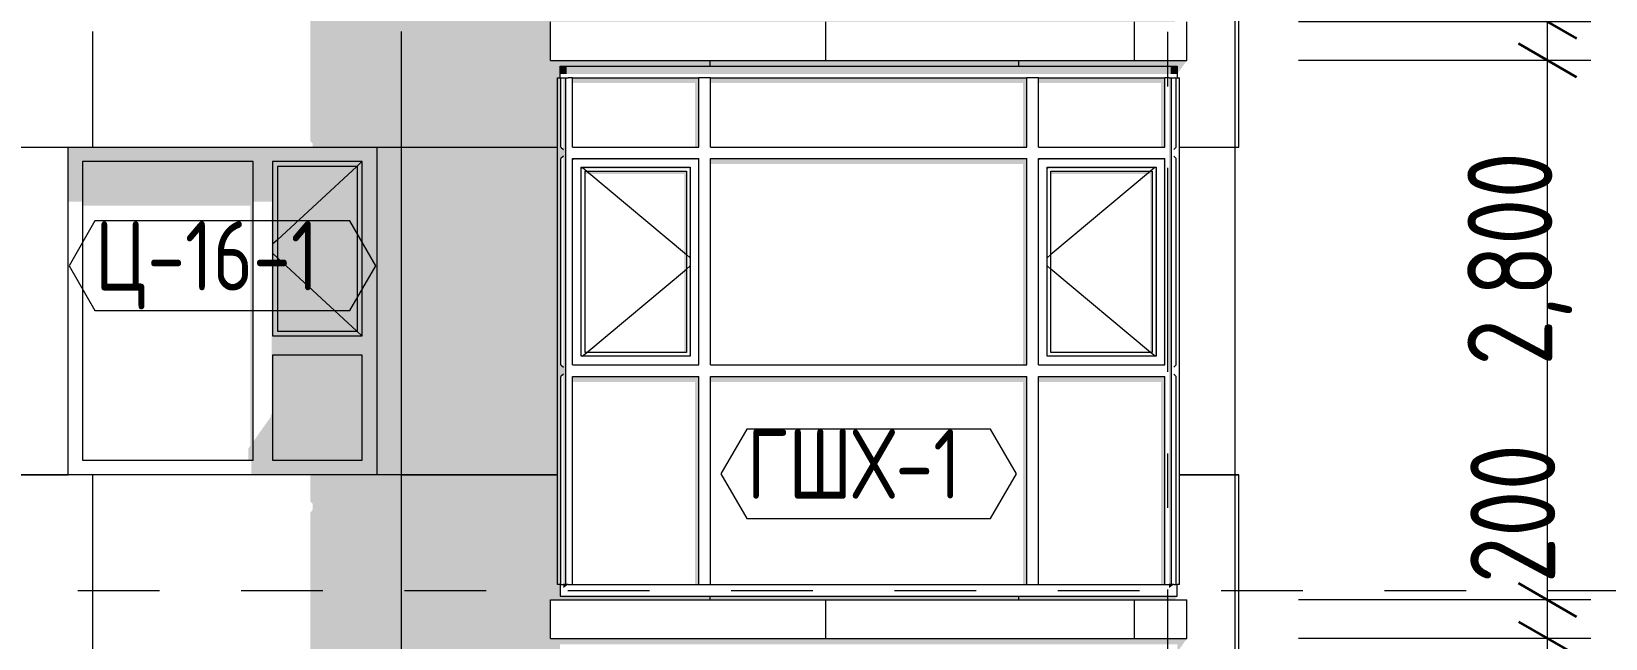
# Model space of a CAD drawing. Header units: millimetres. Extents: x 18162 to 7085488, y 72188 to 247925.
# Drawn here: x 5830619 to 5838779, y 130134 to 133284 of the extents above; entities that cross this region are included whole.
import ezdxf
from ezdxf.enums import TextEntityAlignment as Align

# ---------------------------------------------------------------- set-up
doc = ezdxf.new("R2010")
doc.units = ezdxf.units.MM
doc.header["$MEASUREMENT"] = 0
doc.linetypes.add('Dashed', pattern=[423.333333, 211.666667, -211.666667])
doc.linetypes.add('Double Dashed', pattern=[1093.611073, 529.166651, -211.666656, 141.111112, -211.666656])
for name, color, linetype in [('Archicad Windows', 7, 'Continuous'), ('Finish - Wall', 7, 'Continuous'), ('Structural - Bearing', 7, 'Continuous'), ('Structural - Grid', 7, 'Continuous')]:
    doc.layers.add(name, color=color, linetype=linetype)
doc.styles.add('GENERATED_STYLE_3', font='', dxfattribs={"width": 0.8})
doc.styles.get('GENERATED_STYLE_3').set_extended_font_data('ISOCPEUR MON')
doc.dimstyles.new('GENERATED_STYLE__19', dxfattribs={"dimtxt": 440.00001, "dimasz": 228, "dimexe": 0.18, "dimexo": 31028.935828, "dimgap": 0, "dimtad": 1, "dimdec": 0, "dimzin": 0, "dimdsep": 46, "dimtxsty": 'GENERATED_STYLE_3', "dimblk": 'ARROWHEAD_2', "dimblk1": 'ARROWHEAD_2', "dimblk2": 'ARROWHEAD_2', "dimcen": 0.09, "dimclrd": 13, "dimclre": 13, "dimclrt": 13, "dimadec": 0, "dimazin": 0, "dimtfac": 1, "dimtdec": 4, "dimtmove": 0, "dimatfit": 3, "dimfxl": 1, "dimtolj": 1, "dimtzin": 0, "dimarcsym": 0})
doc.dimstyles.new('GENERATED_STYLE__27', dxfattribs={"dimtxt": 440.00001, "dimasz": 228, "dimexe": 0.18, "dimexo": 1666.115523, "dimgap": 0, "dimtad": 1, "dimdec": 0, "dimzin": 0, "dimdsep": 46, "dimtxsty": 'GENERATED_STYLE_3', "dimblk": 'ARROWHEAD_2', "dimblk1": 'ARROWHEAD_2', "dimblk2": 'ARROWHEAD_2', "dimcen": 0.09, "dimclrd": 13, "dimclre": 13, "dimclrt": 13, "dimadec": 0, "dimazin": 0, "dimtfac": 1, "dimtdec": 4, "dimtmove": 0, "dimatfit": 3, "dimfxl": 1, "dimtolj": 1, "dimtzin": 0, "dimarcsym": 0})

# ---------------------------------------------------------------- blocks, each defined once
blk = doc.blocks.new('*X2320', base_point=(5785635.3, 106384.1))
at = {"layer": 'Structural - Bearing', "color": 8, "linetype": 'Continuous', "lineweight": 13}
for p, q in [((5830935.3, 130284.1), (5830935.3, 129684.1)), ((5832535.3, 130284.1), (5832535.3, 127984.1))]:
    blk.add_line(p, q, dxfattribs=at)
blk = doc.blocks.new('*X2326', base_point=(5785635.3, 106384.1))
at = {"layer": 'Structural - Bearing', "color": 8, "linetype": 'Continuous', "lineweight": 13}
for p, q in [((5830935.3, 133284.1), (5830935.3, 132684.1)), ((5832535.3, 133284.1), (5832535.3, 130984.1)), ((5834135.3, 133134.1), (5834135.3, 133104.1)), ((5835735.3, 133134.1), (5835735.3, 133104.1)), ((5830435.3, 132684.1), (5830808.8, 132684.1)), ((5832408.8, 132684.1), (5832535.3, 132684.1)), ((5832535.3, 132684.1), (5833346.4, 132684.1)), ((5836571.2, 132684.1), (5836835.3, 132684.1)), ((5836835.3, 132684.1), (5836858.8, 132684.1)), ((5830808.8, 130984.1), (5830435.3, 130984.1)), ((5830435.3, 130984.1), (5830808.8, 130984.1)), ((5830935.3, 130984.1), (5830935.3, 130384.1)), ((5832535.3, 130984.1), (5832408.8, 130984.1)), ((5832535.3, 130984.1), (5833346.4, 130984.1)), ((5832535.3, 130984.1), (5832535.3, 130384.1)), ((5833346.4, 130984.1), (5832535.3, 130984.1)), ((5836571.2, 130984.1), (5836835.3, 130984.1)), ((5836835.3, 130984.1), (5836571.2, 130984.1)), ((5836858.8, 130984.1), (5836835.3, 130984.1)), ((5836835.3, 130984.1), (5836858.8, 130984.1)), ((5830935.3, 130384.1), (5830935.3, 130284.1)), ((5832535.3, 130384.1), (5832535.3, 130284.1)), ((5834135.3, 130354.1), (5834135.3, 130334.1)), ((5835735.3, 130354.1), (5835735.3, 130334.1))]:
    blk.add_line(p, q, dxfattribs=at)
blk = doc.blocks.new('*X2328', base_point=(5785635.3, 106384.1))
at = {"layer": 'Structural - Bearing', "color": 7, "linetype": 'Continuous', "lineweight": 9}
for p, q in [((5834735.3, 130334.1), (5834735.3, 130134.1)), ((5836335.3, 130334.1), (5836335.3, 130134.1))]:
    blk.add_line(p, q, dxfattribs=at)
blk = doc.blocks.new('*X2379', base_point=(5785635.3, 106384.1))
at = {"layer": 'Structural - Bearing', "color": 7, "linetype": 'Continuous', "lineweight": 9}
for p, q in [((5834735.3, 133334.1), (5834735.3, 133134.1)), ((5836335.3, 133334.1), (5836335.3, 133134.1))]:
    blk.add_line(p, q, dxfattribs=at)
blk = doc.blocks.new('*X2381', base_point=(5785635.3, 106384.1))
at = {"layer": 'Structural - Bearing', "color": 7, "linetype": 'Continuous', "lineweight": 9}
for p, q in [((5836878.8, 130984.1), (5836858.8, 130984.1)), ((5836858.8, 130984.1), (5836878.8, 130984.1))]:
    blk.add_line(p, q, dxfattribs=at)
blk = doc.blocks.new('*D2607', base_point=(5785635.3, 106384.1))
at = {"color": 12, "linetype": 'Continuous', "lineweight": 35}
for p, q in [((5838328.4, 130220.7), (5838628.4, 130047.5)), ((5838328.4, 127420.7), (5838628.4, 127247.5))]:
    blk.add_line(p, q, dxfattribs=at)
at = {"color": 13, "linetype": 'Continuous', "lineweight": 13}
for p, q in [((5838703.4, 130134.1), (5837187.8, 130134.1)), ((5838478.4, 127334.1), (5838478.4, 130134.1)), ((5838703.4, 127334.1), (5837187.8, 127334.1))]:
    blk.add_line(p, q, dxfattribs=at)
at = {"color": 13, "lineweight": 13, "char_height": 440, "attachment_point": 7, "rotation": 90, "style": 'GENERATED_STYLE_3'}
for s, insert in [('\\A1;{\\pql;\\fISOCPEUR MON|b0|i0|c0|p0;\\W0.800000;2,800}', (5838605.9, 128549.6)), ('\\A1;{\\pql;\\fISOCPEUR MON|b0|i0|c0|p0;\\W0.800000;200}', (5838518.1, 127420.8))]:
    blk.add_mtext(s, dxfattribs=dict(at, insert=insert))
blk = doc.blocks.new('ARROWHEAD_2')
at = {"color": 0, "linetype": 'Continuous', "lineweight": 0}
for p, q in [((-0.378, -0.655), (0.378, 0.655)), ((0, 0), (-1, 0))]:
    blk.add_line(p, q, dxfattribs=at)
blk = doc.blocks.new('*D2608', base_point=(5785635.3, 106384.1))
at = {"color": 12, "linetype": 'Continuous', "lineweight": 35}
for p, q in [((5838328.4, 130420.7), (5838628.4, 130247.5)), ((5838328.4, 130220.7), (5838628.4, 130047.5))]:
    blk.add_line(p, q, dxfattribs=at)
at = {"color": 13, "linetype": 'Continuous', "lineweight": 13}
for p, q in [((5838703.4, 130334.1), (5837187.8, 130334.1)), ((5838478.4, 130134.1), (5838478.4, 130334.1)), ((5838703.4, 130134.1), (5837187.8, 130134.1))]:
    blk.add_line(p, q, dxfattribs=at)
blk = doc.blocks.new('*D2609', base_point=(5785635.3, 106384.1))
at = {"color": 12, "linetype": 'Continuous', "lineweight": 35}
for p, q in [((5838328.4, 133220.7), (5838628.4, 133047.5)), ((5838328.4, 130420.7), (5838628.4, 130247.5))]:
    blk.add_line(p, q, dxfattribs=at)
at = {"color": 13, "linetype": 'Continuous', "lineweight": 13}
for p, q in [((5838703.4, 133134.1), (5837187.8, 133134.1)), ((5838478.4, 130334.1), (5838478.4, 133134.1)), ((5838703.4, 130334.1), (5837187.8, 130334.1))]:
    blk.add_line(p, q, dxfattribs=at)
at = {"color": 13, "lineweight": 13, "char_height": 440, "attachment_point": 7, "rotation": 90, "style": 'GENERATED_STYLE_3'}
for s, insert in [('\\A1;{\\pql;\\fISOCPEUR MON|b0|i0|c0|p0;\\W0.800000;2,800}', (5838605.9, 131549.6)), ('\\A1;{\\pql;\\fISOCPEUR MON|b0|i0|c0|p0;\\W0.800000;200}', (5838518.1, 130420.8))]:
    blk.add_mtext(s, dxfattribs=dict(at, insert=insert))
blk = doc.blocks.new('*D2610', base_point=(5785635.3, 106384.1))
at = {"color": 12, "linetype": 'Continuous', "lineweight": 35}
for p, q in [((5838328.4, 133420.7), (5838628.4, 133247.5)), ((5838328.4, 133220.7), (5838628.4, 133047.5))]:
    blk.add_line(p, q, dxfattribs=at)
at = {"color": 13, "linetype": 'Continuous', "lineweight": 13}
for p, q in [((5838703.4, 133334.1), (5837187.8, 133334.1)), ((5838478.4, 133134.1), (5838478.4, 133334.1)), ((5838703.4, 133134.1), (5837187.8, 133134.1))]:
    blk.add_line(p, q, dxfattribs=at)
blk = doc.blocks.new('*D2611', base_point=(5785635.3, 106384.1))
at = {"color": 12, "linetype": 'Continuous', "lineweight": 35}
for p, q in [((5838328.4, 136220.7), (5838628.4, 136047.5)), ((5838328.4, 133420.7), (5838628.4, 133247.5))]:
    blk.add_line(p, q, dxfattribs=at)
at = {"color": 13, "linetype": 'Continuous', "lineweight": 13}
for p, q in [((5838703.4, 136134.1), (5837187.8, 136134.1)), ((5838478.4, 133334.1), (5838478.4, 136134.1)), ((5838703.4, 133334.1), (5837187.8, 133334.1))]:
    blk.add_line(p, q, dxfattribs=at)
at = {"color": 13, "lineweight": 13, "char_height": 440, "attachment_point": 7, "rotation": 90, "style": 'GENERATED_STYLE_3'}
for s, insert in [('\\A1;{\\pql;\\fISOCPEUR MON|b0|i0|c0|p0;\\W0.800000;2,800}', (5838605.9, 134549.6)), ('\\A1;{\\pql;\\fISOCPEUR MON|b0|i0|c0|p0;\\W0.800000;200}', (5838518.1, 133420.8))]:
    blk.add_mtext(s, dxfattribs=dict(at, insert=insert))
blk = doc.blocks.new('*D2629', base_point=(5785635.3, 106384.1))
at = {"color": 12, "linetype": 'Continuous', "lineweight": 35}
for p, q in [((5839537.7, 145220.7), (5839837.7, 145047.5)), ((5839537.7, 112420.7), (5839837.7, 112247.5))]:
    blk.add_line(p, q, dxfattribs=at)
at = {"color": 13, "linetype": 'Continuous', "lineweight": 13}
for p, q in [((5839912.7, 145134.1), (5838644.5, 145134.1)), ((5839687.7, 112334.1), (5839687.7, 145134.1)), ((5839912.7, 112334.1), (5838644.5, 112334.1))]:
    blk.add_line(p, q, dxfattribs=at)
at = {"color": 13, "lineweight": 13, "char_height": 440, "attachment_point": 7, "rotation": 90, "style": 'GENERATED_STYLE_3'}
for s, insert in [('\\A1;{\\pql;\\fISOCPEUR MON|b0|i0|c0|p0;\\W0.800000;200}', (5839727.4, 144309.7)), ('\\A1;{\\pql;\\fISOCPEUR MON|b0|i0|c0|p0;\\W0.800000;32,800}', (5839815.2, 127689))]:
    blk.add_mtext(s, dxfattribs=dict(at, insert=insert))
blk = doc.blocks.new('Label_149_3', base_point=(5831608.8, 131834.1))
at = {"color": 13, "linetype": 'Continuous', "lineweight": 13, "flags": 128}
blk.add_lwpolyline([(5830813.7, 132068.3), (5830947.8, 131836.1), (5832269.9, 131836.1), (5832404, 132068.3), (5832269.9, 132300.6), (5830947.8, 132300.6)], close=True, dxfattribs=at)
at = {"color": 13, "lineweight": 13, "insert": (5830947.8, 132299.9), "char_height": 360, "attachment_point": 1, "style": 'GENERATED_STYLE_3'}
blk.add_mtext('\\A1;{\\pql;\\pt0,253000;\\fISOCPEUR MON|b0|i0|c0|p0;\\W0.800000;Ц-16-1\\fISOCPEUR MON|b0|i0|c0|p0;\\W0.800000;\\A1{\\H.66x;\\S^  ;}\\fISOCPEUR MON|b0|i0|c0|p0;\\W0.800000;\\fISOCPEUR MON|b0|i0|c0|p0;\\W0.800000;\\A1{\\H.66x;\\S^  ;}\\fISOCPEUR MON|b0|i0|c0|p0;\\W0.800000; \\fISOCPEUR MON|b0|i0|c0|p0;\\W0.800000;\\fISOCPEUR MON|b0|i0|c0|p0;\\W0.800000;\\fISOCPEUR MON|b0|i0|c0|p0;\\W0.800000;\\fISOCPEUR MON|b0|i0|c0|p0;\\W0.800000;\\fISOCPEUR MON|b0|i0|c0|p0;\\W0.800000;\\fISOCPEUR MON|b0|i0|c0|p0;\\W0.800000;\\fISOCPEUR MON|b0|i0|c0|p0;\\W0.800000;\\fISOCPEUR MON|b0|i0|c0|p0;\\W0.800000;\\fISOCPEUR MON|b0|i0|c0|p0;\\W0.800000;\\fISOCPEUR MON|b0|i0|c0|p0;\\W0.800000;\\fISOCPEUR MON|b0|i0|c0|p0;\\W0.800000;\\fISOCPEUR MON|b0|i0|c0|p0;\\W0.800000;\\fISOCPEUR MON|b0|i0|c0|p0;\\W0.800000;\\fISOCPEUR MON|b0|i0|c0|p0;\\W0.800000;\\fISOCPEUR MON|b0|i0|c0|p0;\\W0.800000;\\fISOCPEUR MON|b0|i0|c0|p0;\\W0.800000;\\fISOCPEUR MON|b0|i0|c0|p0;\\W0.800000;\\fISOCPEUR MON|b0|i0|c0|p0;\\W0.800000;\\fISOCPEUR MON|b0|i0|c0|p0;\\W0.800000;\\fISOCPEUR MON|b0|i0|c0|p0;\\W0.800000;\\fISOCPEUR MON|b0|i0|c0|p0;\\W0.800000;\\fISOCPEUR MON|b0|i0|c0|p0;\\W0.800000;\\fISOCPEUR MON|b0|i0|c0|p0;\\W0.800000;\\fISOCPEUR MON|b0|i0|c0|p0;\\W0.800000;\\fISOCPEUR MON|b0|i0|c0|p0;\\W0.800000;\\fISOCPEUR MON|b0|i0|c0|p0;\\W0.800000;\\fISOCPEUR MON|b0|i0|c0|p0;\\W0.800000;\\fISOCPEUR MON|b0|i0|c0|p0;\\W0.800000;\\fISOCPEUR MON|b0|i0|c0|p0;\\W0.800000;\\fISOCPEUR MON|b0|i0|c0|p0;\\W0.800000;\\fISOCPEUR MON|b0|i0|c0|p0;\\W0.800000;\\fISOCPEUR MON|b0|i0|c0|p0;\\W0.800000;\\fISOCPEUR MON|b0|i0|c0|p0;\\W0.800000;\\fISOCPEUR MON|b0|i0|c0|p0;\\W0.800000;\\fISOCPEUR MON|b0|i0|c0|p0;\\W0.800000;\\fISOCPEUR MON|b0|i0|c0|p0;\\W0.800000;\\fISOCPEUR MON|b0|i0|c0|p0;\\W0.800000;\\fISOCPEUR MON|b0|i0|c0|p0;\\W0.800000;\\fISOCPEUR MON|b0|i0|c0|p0;\\W0.800000;\\fISOCPEUR MON|b0|i0|c0|p0;\\W0.800000;\\fISOCPEUR MON|b0|i0|c0|p0;\\W0.800000;\\fISOCPEUR MON|b0|i0|c0|p0;\\W0.800000;\\fISOCPEUR MON|b0|i0|c0|p0;\\W0.800000;}', dxfattribs=at)
blk = doc.blocks.new('Label_224_3', base_point=(5834958.8, 130754.1))
at = {"color": 13, "linetype": 'Continuous', "lineweight": 13, "flags": 128}
blk.add_lwpolyline([(5834192.4, 130988.3), (5834326.5, 130756.1), (5835591.1, 130756.1), (5835725.2, 130988.3), (5835591.1, 131220.6), (5834326.5, 131220.6)], close=True, dxfattribs=at)
at = {"color": 13, "lineweight": 13, "insert": (5834326.5, 131219.9), "char_height": 360, "attachment_point": 1, "style": 'GENERATED_STYLE_3'}
blk.add_mtext('\\A1;{\\pql;\\pt0,253000;\\fISOCPEUR MON|b0|i0|c0|p0;\\W0.800000;ГШХ-1\\fISOCPEUR MON|b0|i0|c0|p0;\\W0.800000;\\A1{\\H.66x;\\S^  ;}\\fISOCPEUR MON|b0|i0|c0|p0;\\W0.800000;\\fISOCPEUR MON|b0|i0|c0|p0;\\W0.800000;\\A1{\\H.66x;\\S^  ;}\\fISOCPEUR MON|b0|i0|c0|p0;\\W0.800000; \\fISOCPEUR MON|b0|i0|c0|p0;\\W0.800000;\\fISOCPEUR MON|b0|i0|c0|p0;\\W0.800000;\\fISOCPEUR MON|b0|i0|c0|p0;\\W0.800000;\\fISOCPEUR MON|b0|i0|c0|p0;\\W0.800000;\\fISOCPEUR MON|b0|i0|c0|p0;\\W0.800000;\\fISOCPEUR MON|b0|i0|c0|p0;\\W0.800000;\\fISOCPEUR MON|b0|i0|c0|p0;\\W0.800000;\\fISOCPEUR MON|b0|i0|c0|p0;\\W0.800000;\\fISOCPEUR MON|b0|i0|c0|p0;\\W0.800000;\\fISOCPEUR MON|b0|i0|c0|p0;\\W0.800000;\\fISOCPEUR MON|b0|i0|c0|p0;\\W0.800000;\\fISOCPEUR MON|b0|i0|c0|p0;\\W0.800000;\\fISOCPEUR MON|b0|i0|c0|p0;\\W0.800000;\\fISOCPEUR MON|b0|i0|c0|p0;\\W0.800000;\\fISOCPEUR MON|b0|i0|c0|p0;\\W0.800000;\\fISOCPEUR MON|b0|i0|c0|p0;\\W0.800000;\\fISOCPEUR MON|b0|i0|c0|p0;\\W0.800000;\\fISOCPEUR MON|b0|i0|c0|p0;\\W0.800000;\\fISOCPEUR MON|b0|i0|c0|p0;\\W0.800000;\\fISOCPEUR MON|b0|i0|c0|p0;\\W0.800000;\\fISOCPEUR MON|b0|i0|c0|p0;\\W0.800000;\\fISOCPEUR MON|b0|i0|c0|p0;\\W0.800000;\\fISOCPEUR MON|b0|i0|c0|p0;\\W0.800000;\\fISOCPEUR MON|b0|i0|c0|p0;\\W0.800000;\\fISOCPEUR MON|b0|i0|c0|p0;\\W0.800000;\\fISOCPEUR MON|b0|i0|c0|p0;\\W0.800000;\\fISOCPEUR MON|b0|i0|c0|p0;\\W0.800000;\\fISOCPEUR MON|b0|i0|c0|p0;\\W0.800000;\\fISOCPEUR MON|b0|i0|c0|p0;\\W0.800000;\\fISOCPEUR MON|b0|i0|c0|p0;\\W0.800000;\\fISOCPEUR MON|b0|i0|c0|p0;\\W0.800000;\\fISOCPEUR MON|b0|i0|c0|p0;\\W0.800000;\\fISOCPEUR MON|b0|i0|c0|p0;\\W0.800000;\\fISOCPEUR MON|b0|i0|c0|p0;\\W0.800000;\\fISOCPEUR MON|b0|i0|c0|p0;\\W0.800000;\\fISOCPEUR MON|b0|i0|c0|p0;\\W0.800000;\\fISOCPEUR MON|b0|i0|c0|p0;\\W0.800000;\\fISOCPEUR MON|b0|i0|c0|p0;\\W0.800000;\\fISOCPEUR MON|b0|i0|c0|p0;\\W0.800000;\\fISOCPEUR MON|b0|i0|c0|p0;\\W0.800000;\\fISOCPEUR MON|b0|i0|c0|p0;\\W0.800000;\\fISOCPEUR MON|b0|i0|c0|p0;\\W0.800000;\\fISOCPEUR MON|b0|i0|c0|p0;\\W0.800000;}', dxfattribs=at)
blk = doc.blocks.new('Standard grid marker[379]_3', base_point=(5836508.8, 166384.1))
at = {"layer": 'Structural - Grid', "color": 13, "linetype": 'Double Dashed', "lineweight": 13, "ltscale": 2}
blk.add_line((5836508.8, 165384.1), (5836508.8, 100884.1), dxfattribs=at)
at = {"layer": 'Structural - Grid', "color": 13, "lineweight": 13, "style": 'GENERATED_STYLE_3'}
blk.add_attdef('AC_MarkerText_1', text='', height=500, rotation=360, dxfattribs=at).set_placement((5836508.8, 99534.1), align=Align.TOP_CENTER)

msp = doc.modelspace()

# ---------------------------------------------------------------- hatches: boundary and pattern name
at = {"layer": 'Archicad Windows', "linetype": 'Continuous', "lineweight": 0}
for points in [[(5831768.8, 132609.1), (5831868.8, 132609.1), (5832333.8, 132609.1), (5832408.8, 132609.1), (5832408.8, 132684.1), (5830808.8, 132684.1), (5830808.8, 132609.1), (5830883.8, 132609.1)], [(5830808.8, 132401.2), (5830883.8, 132401.2), (5830883.8, 132609.1), (5830808.8, 132609.1)], [(5831768.8, 132609.1), (5830883.8, 132609.1), (5830883.8, 132380), (5831753.8, 132380), (5831753.8, 131135), (5831743.8, 131120.8), (5831743.8, 131059.1), (5831768.8, 131059.1)], [(5831768.8, 132401.2), (5831868.8, 132401.2), (5831868.8, 132609.1), (5831768.8, 132609.1)], [(5832333.8, 132609.1), (5831868.8, 132609.1), (5831868.8, 132584.1), (5831893.8, 132584.1), (5832308.8, 132584.1), (5832333.8, 132584.1)], [(5832333.8, 131704.1), (5832333.8, 131604.1), (5832333.8, 131059.1), (5832408.8, 131059.1), (5832408.8, 132609.1), (5832333.8, 132609.1)], [(5831893.8, 132584.1), (5831868.8, 132584.1), (5831868.8, 131729.1), (5831893.8, 131729.1)], [(5832308.8, 131729.1), (5832308.8, 132584.1), (5831893.8, 132584.1), (5831893.8, 131729.1)], [(5832308.8, 131729.1), (5832333.8, 131729.1), (5832333.8, 132584.1), (5832308.8, 132584.1)], [(5831768.8, 131059.1), (5831868.8, 131059.1), (5831868.8, 132379.8), (5831863.8, 132372.7), (5831863.8, 131299.8), (5831858.8, 131292.7), (5831858.8, 131283.5), (5831768.8, 131156.2)], [(5831893.8, 131729.1), (5831868.8, 131729.1), (5831868.8, 131704.1), (5832333.8, 131704.1), (5832333.8, 131729.1), (5832308.8, 131729.1)], [(5832333.8, 131604.1), (5832333.8, 131704.1), (5831868.8, 131704.1), (5831868.8, 131604.1)], [(5832333.8, 131059.1), (5832333.8, 131604.1), (5831868.8, 131604.1), (5831868.8, 131059.1)], [(5832408.8, 131059.1), (5831758.8, 131059.1), (5831758.8, 130984.1), (5832408.8, 130984.1)]]:
    msp.add_hatch(color=49, dxfattribs=at).paths.add_polyline_path(points)
at = {"layer": 'Finish - Wall', "linetype": 'Continuous', "lineweight": 0}
for points in [[(5833358.8, 133063.4), (5833393.8, 133063.4), (5833393.8, 133104.1), (5833358.8, 133104.1)], [(5833393.8, 133104.1), (5833393.8, 133063.4), (5834108.8, 133063.4), (5834108.8, 133104.1)], [(5834108.8, 133104.1), (5834108.8, 133063.4), (5835808.8, 133063.4), (5835808.8, 133104.1)], [(5835808.8, 133063.4), (5836523.8, 133063.4), (5836523.8, 133104.1), (5835808.8, 133104.1)], [(5836558.8, 133104.1), (5836523.8, 133104.1), (5836523.8, 133063.4), (5836558.8, 133063.4)], [(5833363.8, 133044.1), (5833346.4, 133044.1), (5833346.4, 132654.1), (5833388.8, 132654.1), (5833388.8, 133044.1), (5833376.4, 133044.1), (5833376.4, 132671.5), (5833363.8, 132684.1)], [(5833423.8, 133044.1), (5833423.8, 133015.8), (5834058.8, 133015.8), (5834058.8, 132684.1), (5834078.8, 132684.1), (5834078.8, 133044.1)], [(5834138.8, 133044.1), (5834138.8, 133015.8), (5835758.8, 133015.8), (5835758.8, 132684.1), (5835778.8, 132684.1), (5835778.8, 133044.1)], [(5836493.8, 133044.1), (5835838.8, 133044.1), (5835838.8, 133015.8), (5836473.8, 133015.8), (5836473.8, 132684.1), (5836493.8, 132684.1)], [(5836516.4, 132654.1), (5836528.8, 132654.1), (5836528.8, 133044.1), (5836516.4, 133044.1)], [(5836553.8, 133037), (5836558.8, 133044.1), (5836553.8, 133044.1)], [(5834078.8, 132624.1), (5833423.8, 132624.1), (5833430.9, 132617), (5834071.8, 132617)], [(5833430.9, 132617), (5833423.8, 132624.1), (5833423.8, 132617)], [(5834071.8, 132617), (5834073.8, 132617), (5834073.8, 131559.1), (5834078.8, 131554.1), (5834078.8, 132624.1)], [(5835778.8, 132624.1), (5834138.8, 132624.1), (5834138.8, 132595.8), (5835758.8, 132595.8), (5835758.8, 131554.1), (5835778.8, 131554.1)], [(5836493.8, 132624.1), (5835838.8, 132624.1), (5835845.9, 132617), (5836486.8, 132617)], [(5835838.8, 132624.1), (5835838.8, 132617), (5835845.9, 132617)], [(5836486.8, 132617), (5836488.8, 132617), (5836488.8, 131559.1), (5836493.8, 131554.1), (5836493.8, 132624.1)], [(5836516.4, 131524.1), (5836528.8, 131524.1), (5836528.8, 132654.1), (5836516.4, 132654.1)], [(5836541.2, 132671.5), (5836547.5, 132675.2), (5836553.8, 132684.1)], [(5833475.9, 132572), (5833468.8, 132579.1), (5833468.8, 132572)], [(5833468.8, 132579.1), (5833475.9, 132572), (5834026.8, 132572), (5834033.8, 132579.1)], [(5833488.8, 132544.9), (5834003.8, 132544.9), (5834003.8, 131619.1), (5834013.8, 131619.1), (5834013.8, 132559.1), (5833488.8, 132559.1)], [(5834033.8, 132579.1), (5834026.8, 132572), (5834028.8, 132572), (5834028.8, 131604.1), (5834033.8, 131599.1)], [(5835890.9, 132572), (5835883.8, 132579.1), (5835883.8, 132572)], [(5835883.8, 132579.1), (5835890.9, 132572), (5836441.8, 132572), (5836448.8, 132579.1)], [(5836428.8, 132559.1), (5835903.8, 132559.1), (5835903.8, 132544.9), (5836418.8, 132544.9), (5836418.8, 131619.1), (5836428.8, 131619.1)], [(5836441.8, 132572), (5836443.8, 132572), (5836443.8, 131604.1), (5836448.8, 131599.1), (5836448.8, 132579.1)], [(5834028.8, 131599.1), (5834033.8, 131599.1), (5834028.8, 131604.1)], [(5834073.8, 131554.1), (5834078.8, 131554.1), (5834073.8, 131559.1)], [(5836443.8, 131599.1), (5836448.8, 131599.1), (5836443.8, 131604.1)], [(5836488.8, 131554.1), (5836493.8, 131554.1), (5836488.8, 131559.1)], [(5836553.8, 131554.1), (5836541.2, 131541.5), (5836547.5, 131545.2)], [(5833346.4, 130414.1), (5833363.8, 130414.1), (5833363.8, 131494.1), (5833376.4, 131506.6), (5833376.4, 130414.1), (5833388.8, 130414.1), (5833388.8, 131524.1), (5833346.4, 131524.1)], [(5833423.8, 131494.1), (5833423.8, 131465.8), (5834058.8, 131465.8), (5834058.8, 130414.1), (5834078.8, 130414.1), (5834078.8, 131494.1)], [(5835778.8, 131494.1), (5834138.8, 131494.1), (5834138.8, 131465.8), (5835758.8, 131465.8), (5835758.8, 130414.1), (5835778.8, 130414.1)], [(5835838.8, 131465.8), (5836473.8, 131465.8), (5836473.8, 130414.1), (5836493.8, 130414.1), (5836493.8, 131494.1), (5835838.8, 131494.1)], [(5836516.4, 130414.1), (5836528.8, 130414.1), (5836528.8, 131524.1), (5836516.4, 131524.1)], [(5833376.4, 130396.5), (5833393.8, 130408.8), (5833393.8, 130414.1), (5833376.4, 130414.1)], [(5833401.2, 130414.1), (5833393.8, 130414.1), (5833393.8, 130408.8)], [(5836516.4, 130396.5), (5836523.8, 130401.7), (5836523.8, 130414.1), (5836516.4, 130414.1)], [(5836541.2, 130414.1), (5836523.8, 130414.1), (5836523.8, 130401.7)]]:
    msp.add_hatch(color=49, dxfattribs=at).paths.add_polyline_path(points)
h = msp.add_hatch(color=49, dxfattribs=at)
h.paths.add_polyline_path([(5833346.4, 132654.1), (5833346.4, 131524.1), (5833388.8, 131524.1), (5833388.8, 132654.1)])
h.paths.add_polyline_path([(5833376.4, 131541.5), (5833363.8, 131554.1), (5833363.8, 132624.1), (5833376.4, 132636.6)], flags=0)
at = {"layer": 'Structural - Bearing', "linetype": 'Continuous', "lineweight": 0}
for points in [[(5832063.8, 133785.6), (5832063.8, 133284.1), (5833308.8, 133284.1), (5833308.8, 133334.1), (5836544.7, 133334.1), (5836558.8, 133354.1), (5833358.8, 133354.1), (5833358.8, 133414.1), (5833346.4, 133414.1), (5833346.4, 136044.1), (5833358.8, 136044.1), (5833358.8, 136104.1), (5836558.8, 136104.1), (5836558.8, 136063.4), (5836608.8, 136134.1), (5833308.8, 136134.1), (5833308.8, 136284.1), (5832063.8, 136284.1), (5832063.8, 135715.6), (5832076.4, 135703), (5832076.4, 135684.1), (5832408.8, 135684.1), (5832408.8, 133984.1), (5832063.8, 133984.1), (5832063.8, 133845.6), (5832076.4, 133833), (5832076.4, 133803.4)], [(5832063.8, 130984.1), (5832063.8, 130845.6), (5832076.4, 130833), (5832076.4, 130803.4), (5832063.8, 130785.6), (5832063.8, 130284.1), (5833308.8, 130284.1), (5833308.8, 130334.1), (5836544.7, 130334.1), (5836558.8, 130354.1), (5833358.8, 130354.1), (5833358.8, 130414.1), (5833346.4, 130414.1), (5833346.4, 133044.1), (5833358.8, 133044.1), (5833358.8, 133104.1), (5836558.8, 133104.1), (5836558.8, 133063.4), (5836608.8, 133134.1), (5833308.8, 133134.1), (5833308.8, 133284.1), (5832063.8, 133284.1), (5832063.8, 132715.6), (5832076.4, 132703), (5832076.4, 132684.1), (5832408.8, 132684.1), (5832408.8, 130984.1)], [(5832063.8, 127984.1), (5832063.8, 127845.6), (5832076.4, 127833), (5832076.4, 127803.4), (5832063.8, 127785.6), (5832063.8, 127284.1), (5833308.8, 127284.1), (5833308.8, 127334.1), (5836544.7, 127334.1), (5836558.8, 127354.1), (5833358.8, 127354.1), (5833358.8, 127414.1), (5833346.4, 127414.1), (5833346.4, 130044.1), (5833358.8, 130044.1), (5833358.8, 130104.1), (5836558.8, 130104.1), (5836558.8, 130063.4), (5836608.8, 130134.1), (5833308.8, 130134.1), (5833308.8, 130284.1), (5832063.8, 130284.1), (5832063.8, 129715.6), (5832076.4, 129703), (5832076.4, 129684.1), (5832408.8, 129684.1), (5832408.8, 127984.1)]]:
    msp.add_hatch(color=49, dxfattribs=at).paths.add_polyline_path(points)

# ---------------------------------------------------------------- linework, layer by layer
at = {"color": 8, "linetype": 'Dashed', "lineweight": 13, "ltscale": 2}
msp.add_line((5800379.4, 130384.1), (5841359.8, 130384.1), dxfattribs=at)
at = {"layer": 'Archicad Windows', "color": 7, "linetype": 'Continuous', "lineweight": 13}
for p, q in [((5830808.8, 130984.1), (5830808.8, 132684.1)), ((5830808.8, 132684.1), (5832408.8, 132684.1)), ((5832408.8, 132684.1), (5832408.8, 130984.1)), ((5832408.8, 130984.1), (5830808.8, 130984.1))]:
    msp.add_line(p, q, dxfattribs=at)
at = {"layer": 'Archicad Windows', "color": 7, "linetype": 'Continuous', "lineweight": 9}
for p, q in [((5830883.8, 132609.1), (5830883.8, 131059.1)), ((5831768.8, 132609.1), (5830883.8, 132609.1)), ((5831768.8, 131059.1), (5831768.8, 132609.1)), ((5831868.8, 132609.1), (5831868.8, 131704.1)), ((5832333.8, 132609.1), (5831868.8, 132609.1)), ((5832331.9, 132609.1), (5832304.9, 132584.1)), ((5832333.8, 131704.1), (5832333.8, 132609.1)), ((5831893.8, 132584.1), (5831893.8, 131729.1)), ((5832308.8, 132584.1), (5831893.8, 132584.1)), ((5832304.9, 132584.1), (5831893.8, 132202.9)), ((5832308.8, 131729.1), (5832308.8, 132584.1)), ((5831893.8, 132202.9), (5831868.8, 132179.7)), ((5831893.8, 132110.2), (5831868.8, 132133.4)), ((5832304.9, 131729.1), (5831893.8, 132110.2)), ((5831893.8, 131729.1), (5832308.8, 131729.1)), ((5832331.9, 131704.1), (5832304.9, 131729.1)), ((5831868.8, 131704.1), (5832333.8, 131704.1)), ((5831868.8, 131604.1), (5831868.8, 131059.1)), ((5832333.8, 131604.1), (5831868.8, 131604.1)), ((5832333.8, 131059.1), (5832333.8, 131604.1)), ((5830883.8, 131059.1), (5831768.8, 131059.1)), ((5831868.8, 131059.1), (5832333.8, 131059.1))]:
    msp.add_line(p, q, dxfattribs=at)
at = {"layer": 'Finish - Wall', "color": 7, "linetype": 'Continuous', "lineweight": 9}
for p, q in [((5833358.8, 133044.1), (5833358.8, 133104.1)), ((5833358.8, 133104.1), (5833393.8, 133104.1)), ((5833393.8, 133104.1), (5834108.8, 133104.1)), ((5834108.8, 133104.1), (5835808.8, 133104.1)), ((5835808.8, 133104.1), (5836523.8, 133104.1)), ((5836523.8, 133104.1), (5836558.8, 133104.1)), ((5836558.8, 133104.1), (5836558.8, 133044.1)), ((5833346.4, 133044.1), (5833358.8, 133044.1)), ((5833346.4, 132654.1), (5833346.4, 133044.1)), ((5833358.8, 133044.1), (5833363.8, 133044.1)), ((5833363.8, 133044.1), (5833376.4, 133044.1)), ((5833363.8, 132684.1), (5833363.8, 133044.1)), ((5833376.4, 133044.1), (5833388.8, 133044.1)), ((5833388.8, 133044.1), (5833401.2, 133044.1)), ((5833388.8, 132654.1), (5833388.8, 133044.1)), ((5833423.8, 133044.1), (5833401.2, 133044.1)), ((5833423.8, 133044.1), (5834078.8, 133044.1)), ((5833423.8, 132684.1), (5833423.8, 133044.1)), ((5834138.8, 133044.1), (5834078.8, 133044.1)), ((5834078.8, 132684.1), (5834078.8, 133044.1)), ((5834138.8, 133044.1), (5835778.8, 133044.1)), ((5834138.8, 132684.1), (5834138.8, 133044.1)), ((5835838.8, 133044.1), (5835778.8, 133044.1)), ((5835778.8, 132684.1), (5835778.8, 133044.1)), ((5835838.8, 133044.1), (5836493.8, 133044.1)), ((5835838.8, 132684.1), (5835838.8, 133044.1)), ((5836516.4, 133044.1), (5836493.8, 133044.1)), ((5836493.8, 132684.1), (5836493.8, 133044.1)), ((5836516.4, 133044.1), (5836528.8, 133044.1)), ((5836528.8, 133044.1), (5836541.2, 133044.1)), ((5836528.8, 132654.1), (5836528.8, 133044.1)), ((5836541.2, 133044.1), (5836553.8, 133044.1)), ((5836553.8, 133044.1), (5836558.8, 133044.1)), ((5836553.8, 132684.1), (5836553.8, 133044.1)), ((5836558.8, 133044.1), (5836571.2, 133044.1)), ((5836571.2, 132654.1), (5836571.2, 133044.1)), ((5833346.4, 131524.1), (5833346.4, 132654.1)), ((5833363.8, 132684.1), (5833376.4, 132671.5)), ((5833376.4, 132636.6), (5833363.8, 132624.1)), ((5833363.8, 131554.1), (5833363.8, 132624.1)), ((5833388.8, 131524.1), (5833388.8, 132654.1)), ((5833423.8, 132684.1), (5834078.8, 132684.1)), ((5833423.8, 131554.1), (5833423.8, 132624.1)), ((5833423.8, 132624.1), (5834078.8, 132624.1)), ((5834078.8, 131554.1), (5834078.8, 132624.1)), ((5834138.8, 132684.1), (5835778.8, 132684.1)), ((5834138.8, 131554.1), (5834138.8, 132624.1)), ((5834138.8, 132624.1), (5835778.8, 132624.1)), ((5835778.8, 131554.1), (5835778.8, 132624.1)), ((5835838.8, 132684.1), (5836493.8, 132684.1)), ((5835838.8, 131554.1), (5835838.8, 132624.1)), ((5835838.8, 132624.1), (5836493.8, 132624.1)), ((5836493.8, 131554.1), (5836493.8, 132624.1)), ((5836528.8, 131524.1), (5836528.8, 132654.1)), ((5836541.2, 132671.5), (5836553.8, 132684.1)), ((5836553.8, 132624.1), (5836541.2, 132636.6)), ((5836553.8, 131554.1), (5836553.8, 132624.1)), ((5836571.2, 131524.1), (5836571.2, 132654.1)), ((5833468.8, 131599.1), (5833468.8, 132579.1)), ((5833468.8, 132579.1), (5834033.8, 132579.1)), ((5833473.7, 132579.1), (5833497.6, 132559.1)), ((5833488.8, 132559.1), (5834013.8, 132559.1)), ((5833488.8, 131619.1), (5833488.8, 132559.1)), ((5833497.6, 132559.1), (5834013.8, 132126.7)), ((5834013.8, 132559.1), (5834013.8, 131619.1)), ((5834033.8, 132579.1), (5834033.8, 131599.1)), ((5835883.8, 131599.1), (5835883.8, 132579.1)), ((5835883.8, 132579.1), (5836448.8, 132579.1)), ((5835903.8, 132559.1), (5836428.8, 132559.1)), ((5836420.1, 132559.1), (5835903.8, 132126.7)), ((5835903.8, 131619.1), (5835903.8, 132559.1)), ((5836444, 132579.1), (5836420.1, 132559.1)), ((5836428.8, 132559.1), (5836428.8, 131619.1)), ((5836448.8, 132579.1), (5836448.8, 131599.1)), ((5834013.8, 132126.7), (5834033.8, 132110)), ((5835903.8, 132126.7), (5835883.8, 132110)), ((5833497.6, 131619.1), (5834013.8, 132051.4)), ((5834013.8, 132051.4), (5834033.8, 132068.1)), ((5835903.8, 132051.4), (5835883.8, 132068.1)), ((5836420.1, 131619.1), (5835903.8, 132051.4)), ((5833363.8, 131554.1), (5833376.4, 131541.5)), ((5833423.8, 131554.1), (5834078.8, 131554.1)), ((5834033.8, 131599.1), (5833468.8, 131599.1)), ((5833473.7, 131599.1), (5833497.6, 131619.1)), ((5834013.8, 131619.1), (5833488.8, 131619.1)), ((5834138.8, 131554.1), (5835778.8, 131554.1)), ((5835838.8, 131554.1), (5836493.8, 131554.1)), ((5836448.8, 131599.1), (5835883.8, 131599.1)), ((5836428.8, 131619.1), (5835903.8, 131619.1)), ((5836444, 131599.1), (5836420.1, 131619.1)), ((5836541.2, 131541.5), (5836553.8, 131554.1)), ((5833346.4, 130414.1), (5833346.4, 131524.1)), ((5833376.4, 131506.6), (5833363.8, 131494.1)), ((5833363.8, 130414.1), (5833363.8, 131494.1)), ((5833388.8, 130414.1), (5833388.8, 131524.1)), ((5833423.8, 130414.1), (5833423.8, 131494.1)), ((5833423.8, 131494.1), (5834078.8, 131494.1)), ((5834078.8, 130414.1), (5834078.8, 131494.1)), ((5834138.8, 130414.1), (5834138.8, 131494.1)), ((5834138.8, 131494.1), (5835778.8, 131494.1)), ((5835778.8, 130414.1), (5835778.8, 131494.1)), ((5835838.8, 130414.1), (5835838.8, 131494.1)), ((5835838.8, 131494.1), (5836493.8, 131494.1)), ((5836493.8, 130414.1), (5836493.8, 131494.1)), ((5836528.8, 130414.1), (5836528.8, 131524.1)), ((5836553.8, 131494.1), (5836541.2, 131506.6)), ((5836553.8, 130414.1), (5836553.8, 131494.1)), ((5836571.2, 130414.1), (5836571.2, 131524.1)), ((5833358.8, 130414.1), (5833346.4, 130414.1)), ((5833358.8, 130414.1), (5833363.8, 130414.1)), ((5833358.8, 130414.1), (5833358.8, 130354.1)), ((5833363.8, 130414.1), (5833376.4, 130414.1)), ((5833388.8, 130414.1), (5833376.4, 130414.1)), ((5833401.2, 130414.1), (5833388.8, 130414.1)), ((5833401.2, 130414.1), (5833423.8, 130414.1)), ((5833423.8, 130414.1), (5834078.8, 130414.1)), ((5834078.8, 130414.1), (5834138.8, 130414.1)), ((5834138.8, 130414.1), (5835778.8, 130414.1)), ((5835778.8, 130414.1), (5835838.8, 130414.1)), ((5835838.8, 130414.1), (5836493.8, 130414.1)), ((5836493.8, 130414.1), (5836516.4, 130414.1)), ((5836528.8, 130414.1), (5836516.4, 130414.1)), ((5836541.2, 130414.1), (5836528.8, 130414.1)), ((5836541.2, 130414.1), (5836553.8, 130414.1)), ((5836553.8, 130414.1), (5836558.8, 130414.1)), ((5836558.8, 130354.1), (5836558.8, 130414.1)), ((5836571.2, 130414.1), (5836558.8, 130414.1)), ((5833358.8, 130354.1), (5833393.8, 130354.1)), ((5833393.8, 130354.1), (5834108.8, 130354.1)), ((5834108.8, 130354.1), (5835808.8, 130354.1)), ((5835808.8, 130354.1), (5836523.8, 130354.1)), ((5836523.8, 130354.1), (5836558.8, 130354.1))]:
    msp.add_line(p, q, dxfattribs=at)
at = {"layer": 'Structural - Bearing', "color": 7, "linetype": 'Continuous', "lineweight": 13}
for p, q in [((5836858.8, 133284.1), (5836858.8, 136284.1)), ((5836878.8, 132684.1), (5836878.8, 133984.1)), ((5833308.8, 133134.1), (5833308.8, 133334.1)), ((5836608.8, 133134.1), (5836608.8, 133334.1)), ((5836858.8, 130284.1), (5836858.8, 133284.1)), ((5833308.8, 133134.1), (5836608.8, 133134.1)), ((5836858.8, 132684.1), (5836878.8, 132684.1)), ((5836878.8, 130984.1), (5836858.8, 130984.1)), ((5836878.8, 129684.1), (5836878.8, 130984.1)), ((5833308.8, 130134.1), (5833308.8, 130334.1)), ((5833308.8, 130334.1), (5836608.8, 130334.1)), ((5836608.8, 130134.1), (5836608.8, 130334.1)), ((5836858.8, 127284.1), (5836858.8, 130284.1)), ((5833308.8, 130134.1), (5836608.8, 130134.1))]:
    msp.add_line(p, q, dxfattribs=at)

# ---------------------------------------------------------------- block references
at = {"color": 12, "linetype": 'Continuous', "lineweight": 13}
for name, p in [('Label_149_3', (5831608.8, 131834.1)), ('Label_224_3', (5834958.8, 130754.1))]:
    msp.add_blockref(name, p, dxfattribs=at)
at = {"layer": 'Structural - Bearing', "lineweight": 0}
for name in ['*X2326', '*X2379', '*X2381', '*X2328', '*X2320']:
    msp.add_blockref(name, (5785635.3, 106384.1), dxfattribs=at)
at = {"layer": 'Structural - Grid', "color": 13, "linetype": 'Continuous', "lineweight": 13}
msp.add_blockref('Standard grid marker[379]_3', (5836508.8, 166384.1), dxfattribs=at)

# ---------------------------------------------------------------- dimensions: what is measured, and where the dimension line sits
at = {"color": 13, "linetype": 'Continuous', "lineweight": 13}
for base, p1, p2, dimstyle, picture, middle in [((5839687.7, 145134.1), (5837058.8, 112334.1), (5836978.4, 145134.1), 'GENERATED_STYLE__27', '*D2629', (5839379.7, 128593.4)), ((5838478.4, 136134.1), (5805483.8, 133334.1), (5805483.8, 136134.1), 'GENERATED_STYLE__19', '*D2611', (5838170.4, 135286.7)), ((5838478.4, 133334.1), (5805483.8, 133134.1), (5805483.8, 133334.1), 'GENERATED_STYLE__19', '*D2610', (5838170.4, 133923)), ((5838478.4, 133134.1), (5805483.8, 130334.1), (5805483.8, 133134.1), 'GENERATED_STYLE__19', '*D2609', (5838170.4, 132286.7)), ((5838478.4, 130334.1), (5805483.8, 130134.1), (5805483.8, 130334.1), 'GENERATED_STYLE__19', '*D2608', (5838170.4, 130923)), ((5838478.4, 130134.1), (5805483.8, 127334.1), (5805483.8, 130134.1), 'GENERATED_STYLE__19', '*D2607', (5838170.4, 129286.7))]:
    dim = msp.add_linear_dim(base=base, p1=p1, p2=p2, angle=90, dimstyle=dimstyle, dxfattribs=at)
    dim.commit()
    dim.dimension.update_dxf_attribs({"geometry": picture, "text_midpoint": middle, "dimtype": 160, "text_rotation": 90})

doc.saveas('drawing.dxf')
